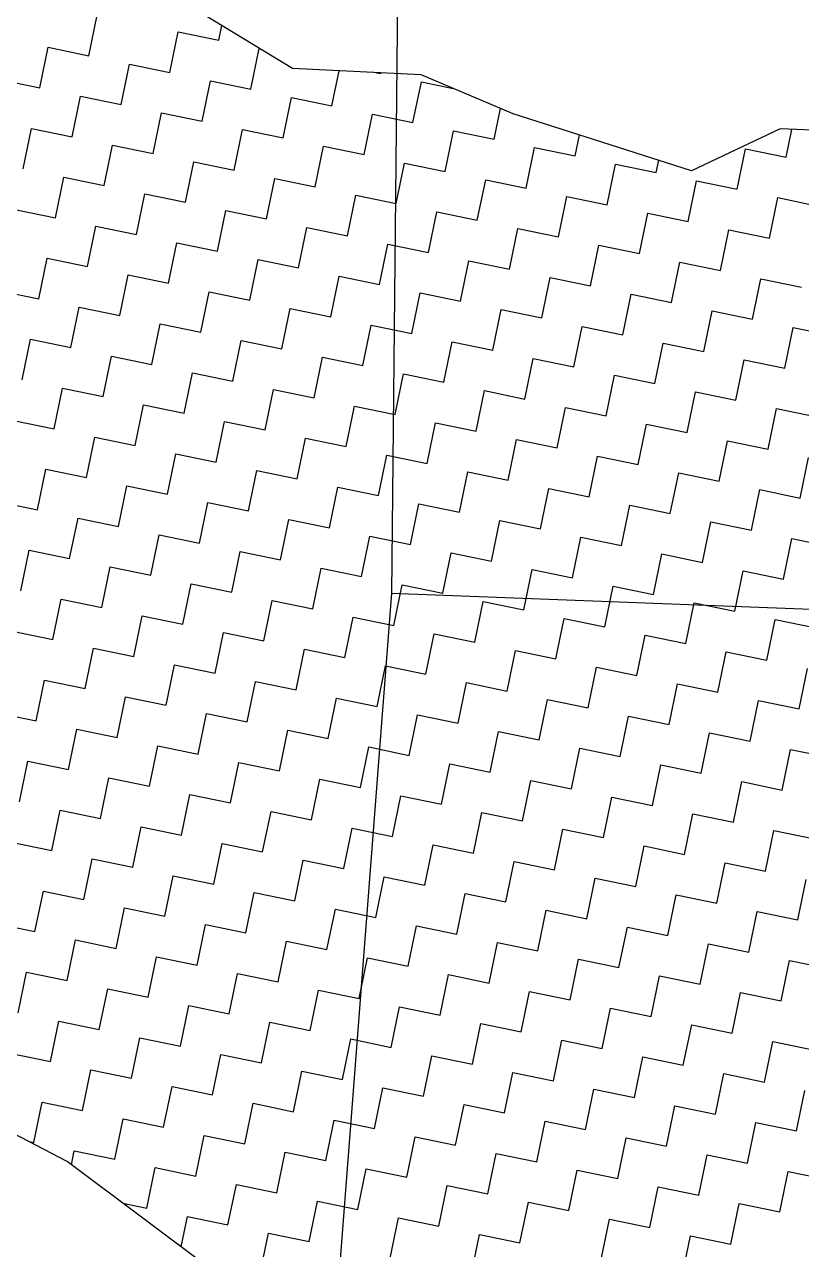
# Model space of a CAD drawing. Header units: metres. Extents: x 280043 to 281054, y 2047152 to 2048652.
# Drawn here: x 280638.7 to 280685.2, y 2048177.3 to 2048250.6 of the extents above; entities that cross this region are included whole.
import ezdxf

# ---------------------------------------------------------------- set-up
doc = ezdxf.new("R2010")
doc.units = ezdxf.units.M
doc.layers.add('POLY_HATCH', color=12, linetype='Continuous')
doc.layers.add('POLY_PARCEL', color=6, linetype='Continuous')

msp = doc.modelspace()

# ---------------------------------------------------------------- linework, layer by layer
at = {"layer": 'POLY_HATCH'}
for p, q in [((280654.706, 2048247.993), (280647.259, 2048252.519)), ((280662.407, 2048247.602), (280654.706, 2048247.993)), ((280667.913, 2048245.27), (280662.407, 2048247.602)), ((280678.586, 2048241.874), (280667.913, 2048245.27)), ((280683.889, 2048244.37), (280678.586, 2048241.874)), ((280691.016, 2048244.097), (280683.889, 2048244.37)), ((280641.22, 2048182.572), (280629.872, 2048188.501)), ((280650.035, 2048175.969), (280641.22, 2048182.572))]:
    msp.add_line(p, q, dxfattribs=at)
at = {"layer": 'POLY_HATCH', "linetype": 'Continuous'}
for p, q in [((280642.52, 2048248.757), (280643.02, 2048251.182)), ((280650.296, 2048249.682), (280650.477, 2048250.563)), ((280647.371, 2048247.757), (280647.87, 2048250.182)), ((280647.87, 2048250.182), (280650.296, 2048249.682)), ((280639.595, 2048246.832), (280640.095, 2048249.257)), ((280640.095, 2048249.257), (280642.52, 2048248.757)), ((280652.221, 2048246.757), (280652.721, 2048249.182)), ((280652.721, 2048249.182), (280652.763, 2048249.174)), ((280644.446, 2048245.832), (280644.946, 2048248.257)), ((280644.946, 2048248.257), (280647.371, 2048247.757)), ((280657.071, 2048245.758), (280657.502, 2048247.851)), ((280659.73, 2048247.738), (280659.996, 2048247.683)), ((280659.996, 2048247.683), (280660.004, 2048247.724)), ((280637.17, 2048247.332), (280639.595, 2048246.832)), ((280649.296, 2048244.832), (280649.796, 2048247.257)), ((280649.796, 2048247.257), (280652.221, 2048246.757)), ((280661.921, 2048244.758), (280662.421, 2048247.183)), ((280662.421, 2048247.183), (280664.321, 2048246.791)), ((280641.521, 2048243.907), (280642.021, 2048246.332)), ((280642.021, 2048246.332), (280644.446, 2048245.832)), ((280654.146, 2048243.832), (280654.646, 2048246.257)), ((280654.646, 2048246.257), (280657.071, 2048245.758)), ((280646.371, 2048242.907), (280646.871, 2048245.332)), ((280646.871, 2048245.332), (280649.296, 2048244.832)), ((280666.771, 2048243.758), (280667.15, 2048245.593)), ((280658.996, 2048242.833), (280659.496, 2048245.258)), ((280659.496, 2048245.258), (280661.921, 2048244.758)), ((280638.596, 2048241.982), (280639.096, 2048244.407)), ((280639.096, 2048244.407), (280641.521, 2048243.907)), ((280651.221, 2048241.907), (280651.721, 2048244.332)), ((280651.721, 2048244.332), (280654.146, 2048243.832)), ((280663.846, 2048241.833), (280664.346, 2048244.258)), ((280664.346, 2048244.258), (280666.771, 2048243.758)), ((280671.621, 2048242.758), (280671.879, 2048244.008)), ((280684.247, 2048242.684), (280684.589, 2048244.343)), ((280643.446, 2048240.982), (280643.946, 2048243.407)), ((280643.946, 2048243.407), (280646.371, 2048242.907)), ((280656.071, 2048240.907), (280656.571, 2048243.332)), ((280656.571, 2048243.332), (280658.996, 2048242.833)), ((280668.696, 2048240.833), (280669.196, 2048243.258)), ((280669.196, 2048243.258), (280671.621, 2048242.758)), ((280681.322, 2048240.759), (280681.822, 2048243.184)), ((280681.822, 2048243.184), (280684.247, 2048242.684)), ((280648.296, 2048239.982), (280648.796, 2048242.407)), ((280648.796, 2048242.407), (280651.221, 2048241.907)), ((280676.472, 2048241.758), (280676.624, 2048242.498)), ((280660.921, 2048239.908), (280661.421, 2048242.333)), ((280661.421, 2048242.333), (280663.846, 2048241.833)), ((280673.547, 2048239.833), (280674.046, 2048242.258)), ((280674.046, 2048242.258), (280676.472, 2048241.758)), ((280640.521, 2048239.057), (280641.021, 2048241.482)), ((280641.021, 2048241.482), (280643.446, 2048240.982)), ((280653.146, 2048238.982), (280653.646, 2048241.407)), ((280653.646, 2048241.407), (280656.071, 2048240.907)), ((280665.771, 2048238.908), (280666.271, 2048241.333)), ((280666.271, 2048241.333), (280668.696, 2048240.833)), ((280678.397, 2048238.833), (280678.897, 2048241.258)), ((280678.897, 2048241.258), (280681.322, 2048240.759)), ((280645.371, 2048238.057), (280645.871, 2048240.482)), ((280645.871, 2048240.482), (280648.296, 2048239.982)), ((280657.996, 2048237.982), (280658.496, 2048240.407)), ((280658.496, 2048240.407), (280660.921, 2048239.908)), ((280670.622, 2048237.908), (280671.122, 2048240.333)), ((280671.122, 2048240.333), (280673.547, 2048239.833)), ((280683.247, 2048237.834), (280683.747, 2048240.259)), ((280683.747, 2048240.259), (280686.172, 2048239.759)), ((280638.096, 2048239.557), (280640.521, 2048239.057)), ((280650.221, 2048237.057), (280650.721, 2048239.482)), ((280650.721, 2048239.482), (280653.146, 2048238.982)), ((280662.846, 2048236.983), (280663.346, 2048239.408)), ((280663.346, 2048239.408), (280665.771, 2048238.908)), ((280675.472, 2048236.908), (280675.972, 2048239.333)), ((280675.972, 2048239.333), (280678.397, 2048238.833)), ((280642.446, 2048236.132), (280642.946, 2048238.557)), ((280642.946, 2048238.557), (280645.371, 2048238.057)), ((280655.071, 2048236.057), (280655.571, 2048238.482)), ((280655.571, 2048238.482), (280657.996, 2048237.982)), ((280667.697, 2048235.983), (280668.197, 2048238.408)), ((280668.197, 2048238.408), (280670.622, 2048237.908)), ((280680.322, 2048235.908), (280680.822, 2048238.333)), ((280680.822, 2048238.333), (280683.247, 2048237.834)), ((280647.296, 2048235.132), (280647.796, 2048237.557)), ((280647.796, 2048237.557), (280650.221, 2048237.057)), ((280659.921, 2048235.057), (280660.421, 2048237.483)), ((280660.421, 2048237.483), (280662.846, 2048236.983)), ((280672.547, 2048234.983), (280673.047, 2048237.408)), ((280673.047, 2048237.408), (280675.472, 2048236.908)), ((280639.521, 2048234.206), (280640.021, 2048236.632)), ((280640.021, 2048236.632), (280642.446, 2048236.132)), ((280652.146, 2048234.132), (280652.646, 2048236.557)), ((280652.646, 2048236.557), (280655.071, 2048236.057)), ((280664.772, 2048234.058), (280665.272, 2048236.483)), ((280665.272, 2048236.483), (280667.697, 2048235.983)), ((280677.397, 2048233.983), (280677.897, 2048236.408)), ((280677.897, 2048236.408), (280680.322, 2048235.908)), ((280644.371, 2048233.207), (280644.871, 2048235.632)), ((280644.871, 2048235.632), (280647.296, 2048235.132)), ((280656.996, 2048233.132), (280657.496, 2048235.557)), ((280657.496, 2048235.557), (280659.921, 2048235.057)), ((280669.622, 2048233.058), (280670.122, 2048235.483)), ((280670.122, 2048235.483), (280672.547, 2048234.983)), ((280682.247, 2048232.983), (280682.747, 2048235.408)), ((280682.747, 2048235.408), (280685.172, 2048234.909)), ((280637.096, 2048234.706), (280639.521, 2048234.206)), ((280649.221, 2048232.207), (280649.721, 2048234.632)), ((280649.721, 2048234.632), (280652.146, 2048234.132)), ((280661.847, 2048232.132), (280662.347, 2048234.558)), ((280662.347, 2048234.558), (280664.772, 2048234.058)), ((280674.472, 2048232.058), (280674.972, 2048234.483)), ((280674.972, 2048234.483), (280677.397, 2048233.983)), ((280641.446, 2048231.282), (280641.946, 2048233.707)), ((280641.946, 2048233.707), (280644.371, 2048233.207)), ((280654.071, 2048231.207), (280654.571, 2048233.632)), ((280654.571, 2048233.632), (280656.996, 2048233.132)), ((280666.697, 2048231.133), (280667.197, 2048233.558)), ((280667.197, 2048233.558), (280669.622, 2048233.058)), ((280679.322, 2048231.058), (280679.822, 2048233.483)), ((280679.822, 2048233.483), (280682.247, 2048232.983)), ((280646.296, 2048230.282), (280646.796, 2048232.707)), ((280646.796, 2048232.707), (280649.221, 2048232.207)), ((280658.922, 2048230.207), (280659.422, 2048232.632)), ((280659.422, 2048232.632), (280661.847, 2048232.132)), ((280671.547, 2048230.133), (280672.047, 2048232.558)), ((280672.047, 2048232.558), (280674.472, 2048232.058)), ((280684.172, 2048230.058), (280684.672, 2048232.483)), ((280684.672, 2048232.483), (280687.097, 2048231.984)), ((280638.521, 2048229.356), (280639.021, 2048231.781)), ((280639.021, 2048231.781), (280641.446, 2048231.282)), ((280651.147, 2048229.282), (280651.646, 2048231.707)), ((280651.646, 2048231.707), (280654.071, 2048231.207)), ((280663.772, 2048229.207), (280664.272, 2048231.633)), ((280664.272, 2048231.633), (280666.697, 2048231.133)), ((280676.397, 2048229.133), (280676.897, 2048231.558)), ((280676.897, 2048231.558), (280679.322, 2048231.058)), ((280643.371, 2048228.357), (280643.871, 2048230.782)), ((280643.871, 2048230.782), (280646.296, 2048230.282)), ((280655.997, 2048228.282), (280656.497, 2048230.707)), ((280656.497, 2048230.707), (280658.922, 2048230.207)), ((280668.622, 2048228.208), (280669.122, 2048230.633)), ((280669.122, 2048230.633), (280671.547, 2048230.133)), ((280681.247, 2048228.133), (280681.747, 2048230.558)), ((280681.747, 2048230.558), (280684.172, 2048230.058)), ((280648.222, 2048227.357), (280648.721, 2048229.782)), ((280648.721, 2048229.782), (280651.147, 2048229.282)), ((280660.847, 2048227.282), (280661.347, 2048229.707)), ((280661.347, 2048229.707), (280663.772, 2048229.207)), ((280673.472, 2048227.208), (280673.972, 2048229.633)), ((280673.972, 2048229.633), (280676.397, 2048229.133)), ((280640.446, 2048226.431), (280640.946, 2048228.856)), ((280640.946, 2048228.856), (280643.371, 2048228.357)), ((280653.072, 2048226.357), (280653.572, 2048228.782)), ((280653.572, 2048228.782), (280655.997, 2048228.282)), ((280665.697, 2048226.282), (280666.197, 2048228.708)), ((280666.197, 2048228.708), (280668.622, 2048228.208)), ((280678.322, 2048226.208), (280678.822, 2048228.633)), ((280678.822, 2048228.633), (280681.247, 2048228.133)), ((280645.297, 2048225.432), (280645.796, 2048227.857)), ((280645.796, 2048227.857), (280648.222, 2048227.357)), ((280657.922, 2048225.357), (280658.422, 2048227.782)), ((280658.422, 2048227.782), (280660.847, 2048227.282)), ((280670.547, 2048225.283), (280671.047, 2048227.708)), ((280671.047, 2048227.708), (280673.472, 2048227.208)), ((280683.172, 2048225.208), (280683.672, 2048227.633)), ((280683.672, 2048227.633), (280686.097, 2048227.133)), ((280638.021, 2048226.931), (280640.446, 2048226.431)), ((280650.147, 2048224.432), (280650.647, 2048226.857)), ((280650.647, 2048226.857), (280653.072, 2048226.357)), ((280662.772, 2048224.357), (280663.272, 2048226.782)), ((280663.272, 2048226.782), (280665.697, 2048226.282)), ((280675.397, 2048224.283), (280675.897, 2048226.708)), ((280675.897, 2048226.708), (280678.322, 2048226.208)), ((280642.372, 2048223.506), (280642.871, 2048225.931)), ((280642.871, 2048225.931), (280645.297, 2048225.432)), ((280654.997, 2048223.432), (280655.497, 2048225.857)), ((280655.497, 2048225.857), (280657.922, 2048225.357)), ((280667.622, 2048223.357), (280668.122, 2048225.783)), ((280668.122, 2048225.783), (280670.547, 2048225.283)), ((280680.247, 2048223.283), (280680.747, 2048225.708)), ((280680.747, 2048225.708), (280683.172, 2048225.208)), ((280647.222, 2048222.507), (280647.722, 2048224.932)), ((280647.722, 2048224.932), (280650.147, 2048224.432)), ((280659.847, 2048222.432), (280660.347, 2048224.857)), ((280660.347, 2048224.857), (280662.772, 2048224.357)), ((280672.472, 2048222.358), (280672.972, 2048224.783)), ((280672.972, 2048224.783), (280675.397, 2048224.283)), ((280685.098, 2048222.283), (280685.598, 2048224.708)), ((280639.447, 2048221.581), (280639.946, 2048224.006)), ((280639.946, 2048224.006), (280642.372, 2048223.506)), ((280652.072, 2048221.507), (280652.572, 2048223.932)), ((280652.572, 2048223.932), (280654.997, 2048223.432)), ((280664.697, 2048221.432), (280665.197, 2048223.857)), ((280665.197, 2048223.857), (280667.622, 2048223.357)), ((280677.322, 2048221.358), (280677.822, 2048223.783)), ((280677.822, 2048223.783), (280680.247, 2048223.283)), ((280644.297, 2048220.581), (280644.797, 2048223.006)), ((280644.797, 2048223.006), (280647.222, 2048222.507)), ((280656.922, 2048220.507), (280657.422, 2048222.932)), ((280657.422, 2048222.932), (280659.847, 2048222.432)), ((280669.547, 2048220.432), (280670.047, 2048222.858)), ((280670.047, 2048222.858), (280672.472, 2048222.358)), ((280682.173, 2048220.358), (280682.673, 2048222.783)), ((280682.673, 2048222.783), (280685.098, 2048222.283)), ((280637.021, 2048222.081), (280639.447, 2048221.581)), ((280649.147, 2048219.582), (280649.647, 2048222.007)), ((280649.647, 2048222.007), (280652.072, 2048221.507)), ((280661.772, 2048219.507), (280662.272, 2048221.932)), ((280662.272, 2048221.932), (280664.697, 2048221.432)), ((280674.398, 2048219.433), (280674.897, 2048221.858)), ((280674.897, 2048221.858), (280677.322, 2048221.358)), ((280641.372, 2048218.656), (280641.872, 2048221.081)), ((280641.872, 2048221.081), (280644.297, 2048220.581)), ((280653.997, 2048218.582), (280654.497, 2048221.007)), ((280654.497, 2048221.007), (280656.922, 2048220.507)), ((280666.622, 2048218.507), (280667.122, 2048220.932)), ((280667.122, 2048220.932), (280669.547, 2048220.432)), ((280679.248, 2048218.433), (280679.748, 2048220.858)), ((280679.748, 2048220.858), (280682.173, 2048220.358)), ((280646.222, 2048217.656), (280646.722, 2048220.081)), ((280646.722, 2048220.081), (280649.147, 2048219.582)), ((280658.847, 2048217.582), (280659.347, 2048220.007)), ((280659.347, 2048220.007), (280661.772, 2048219.507)), ((280671.473, 2048217.508), (280671.972, 2048219.933)), ((280671.972, 2048219.933), (280674.398, 2048219.433)), ((280684.098, 2048217.433), (280684.598, 2048219.858)), ((280684.598, 2048219.858), (280687.023, 2048219.358)), ((280638.447, 2048216.731), (280638.947, 2048219.156)), ((280638.947, 2048219.156), (280641.372, 2048218.656)), ((280651.072, 2048216.657), (280651.572, 2048219.082)), ((280651.572, 2048219.082), (280653.997, 2048218.582)), ((280663.697, 2048216.582), (280664.197, 2048219.007)), ((280664.197, 2048219.007), (280666.622, 2048218.507)), ((280676.323, 2048216.508), (280676.823, 2048218.933)), ((280676.823, 2048218.933), (280679.248, 2048218.433)), ((280643.297, 2048215.731), (280643.797, 2048218.156)), ((280643.797, 2048218.156), (280646.222, 2048217.656)), ((280655.922, 2048215.657), (280656.422, 2048218.082)), ((280656.422, 2048218.082), (280658.847, 2048217.582)), ((280668.548, 2048215.582), (280669.047, 2048218.007)), ((280669.047, 2048218.007), (280671.473, 2048217.508)), ((280681.173, 2048215.508), (280681.673, 2048217.933)), ((280681.673, 2048217.933), (280684.098, 2048217.433)), ((280648.147, 2048214.731), (280648.647, 2048217.156)), ((280648.647, 2048217.156), (280651.072, 2048216.657)), ((280660.772, 2048214.657), (280661.272, 2048217.082)), ((280661.272, 2048217.082), (280663.697, 2048216.582)), ((280673.398, 2048214.583), (280673.898, 2048217.008)), ((280673.898, 2048217.008), (280676.323, 2048216.508)), ((280640.372, 2048213.806), (280640.872, 2048216.231)), ((280640.872, 2048216.231), (280643.297, 2048215.731)), ((280652.997, 2048213.732), (280653.497, 2048216.157)), ((280653.497, 2048216.157), (280655.922, 2048215.657)), ((280665.623, 2048213.657), (280666.122, 2048216.082)), ((280666.122, 2048216.082), (280668.548, 2048215.582)), ((280678.248, 2048213.583), (280678.748, 2048216.008)), ((280678.748, 2048216.008), (280681.173, 2048215.508)), ((280645.222, 2048212.806), (280645.722, 2048215.231)), ((280645.722, 2048215.231), (280648.147, 2048214.731)), ((280657.847, 2048212.732), (280658.347, 2048215.157)), ((280658.347, 2048215.157), (280660.772, 2048214.657)), ((280670.473, 2048212.657), (280670.973, 2048215.082)), ((280670.973, 2048215.082), (280673.398, 2048214.583)), ((280683.098, 2048212.583), (280683.598, 2048215.008)), ((280683.598, 2048215.008), (280686.023, 2048214.508)), ((280637.947, 2048214.306), (280640.372, 2048213.806)), ((280650.072, 2048211.806), (280650.572, 2048214.232)), ((280650.572, 2048214.232), (280652.997, 2048213.732)), ((280662.698, 2048211.732), (280663.197, 2048214.157)), ((280663.197, 2048214.157), (280665.623, 2048213.657)), ((280675.323, 2048211.658), (280675.823, 2048214.083)), ((280675.823, 2048214.083), (280678.248, 2048213.583)), ((280642.297, 2048210.881), (280642.797, 2048213.306)), ((280642.797, 2048213.306), (280645.222, 2048212.806)), ((280654.922, 2048210.807), (280655.422, 2048213.232)), ((280655.422, 2048213.232), (280657.847, 2048212.732)), ((280667.548, 2048210.732), (280668.048, 2048213.157)), ((280668.048, 2048213.157), (280670.473, 2048212.657)), ((280680.173, 2048210.658), (280680.673, 2048213.083)), ((280680.673, 2048213.083), (280683.098, 2048212.583)), ((280647.147, 2048209.881), (280647.647, 2048212.306)), ((280647.647, 2048212.306), (280650.072, 2048211.806)), ((280659.773, 2048209.807), (280660.272, 2048212.232)), ((280660.272, 2048212.232), (280662.698, 2048211.732)), ((280672.398, 2048209.732), (280672.898, 2048212.157)), ((280672.898, 2048212.157), (280675.323, 2048211.658)), ((280685.023, 2048209.658), (280685.523, 2048212.083)), ((280639.372, 2048208.956), (280639.872, 2048211.381)), ((280639.872, 2048211.381), (280642.297, 2048210.881)), ((280651.997, 2048208.881), (280652.497, 2048211.307)), ((280652.497, 2048211.307), (280654.922, 2048210.807)), ((280664.623, 2048208.807), (280665.123, 2048211.232)), ((280665.123, 2048211.232), (280667.548, 2048210.732)), ((280677.248, 2048208.733), (280677.748, 2048211.158)), ((280677.748, 2048211.158), (280680.173, 2048210.658)), ((280644.222, 2048207.956), (280644.722, 2048210.381)), ((280644.722, 2048210.381), (280647.147, 2048209.881)), ((280656.848, 2048207.882), (280657.348, 2048210.307)), ((280657.348, 2048210.307), (280659.773, 2048209.807)), ((280669.473, 2048207.807), (280669.973, 2048210.232)), ((280669.973, 2048210.232), (280672.398, 2048209.732)), ((280682.098, 2048207.733), (280682.598, 2048210.158)), ((280682.598, 2048210.158), (280685.023, 2048209.658)), ((280636.947, 2048209.456), (280639.372, 2048208.956)), ((280649.072, 2048206.956), (280649.572, 2048209.381)), ((280649.572, 2048209.381), (280651.997, 2048208.881)), ((280661.698, 2048206.882), (280662.198, 2048209.307)), ((280662.198, 2048209.307), (280664.623, 2048208.807)), ((280674.323, 2048206.807), (280674.823, 2048209.232)), ((280674.823, 2048209.232), (280677.248, 2048208.733)), ((280641.297, 2048206.031), (280641.797, 2048208.456)), ((280641.797, 2048208.456), (280644.222, 2048207.956)), ((280653.923, 2048205.956), (280654.423, 2048208.382)), ((280654.423, 2048208.382), (280656.848, 2048207.882)), ((280666.548, 2048205.882), (280667.048, 2048208.307)), ((280667.048, 2048208.307), (280669.473, 2048207.807)), ((280679.173, 2048205.808), (280679.673, 2048208.233)), ((280679.673, 2048208.233), (280682.098, 2048207.733)), ((280646.147, 2048205.031), (280646.647, 2048207.456)), ((280646.647, 2048207.456), (280649.072, 2048206.956)), ((280658.773, 2048204.957), (280659.273, 2048207.382)), ((280659.273, 2048207.382), (280661.698, 2048206.882)), ((280671.398, 2048204.882), (280671.898, 2048207.307)), ((280671.898, 2048207.307), (280674.323, 2048206.807)), ((280684.023, 2048204.808), (280684.523, 2048207.233)), ((280684.523, 2048207.233), (280686.948, 2048206.733)), ((280638.372, 2048204.106), (280638.872, 2048206.531)), ((280638.872, 2048206.531), (280641.297, 2048206.031)), ((280650.998, 2048204.031), (280651.498, 2048206.456)), ((280651.498, 2048206.456), (280653.923, 2048205.956)), ((280663.623, 2048203.957), (280664.123, 2048206.382)), ((280664.123, 2048206.382), (280666.548, 2048205.882)), ((280676.248, 2048203.882), (280676.748, 2048206.307)), ((280676.748, 2048206.307), (280679.173, 2048205.808)), ((280643.222, 2048203.106), (280643.722, 2048205.531)), ((280643.722, 2048205.531), (280646.147, 2048205.031)), ((280655.848, 2048203.031), (280656.348, 2048205.457)), ((280656.348, 2048205.457), (280658.773, 2048204.957)), ((280668.473, 2048202.957), (280668.973, 2048205.382)), ((280668.973, 2048205.382), (280671.398, 2048204.882)), ((280681.098, 2048202.883), (280681.598, 2048205.308)), ((280681.598, 2048205.308), (280684.023, 2048204.808)), ((280648.073, 2048202.106), (280648.573, 2048204.531)), ((280648.573, 2048204.531), (280650.998, 2048204.031)), ((280660.698, 2048202.032), (280661.198, 2048204.457)), ((280661.198, 2048204.457), (280663.623, 2048203.957)), ((280673.323, 2048201.957), (280673.823, 2048204.382)), ((280673.823, 2048204.382), (280676.248, 2048203.882)), ((280640.297, 2048201.181), (280640.797, 2048203.606)), ((280640.797, 2048203.606), (280643.222, 2048203.106)), ((280652.923, 2048201.106), (280653.423, 2048203.531)), ((280653.423, 2048203.531), (280655.848, 2048203.031)), ((280665.548, 2048201.032), (280666.048, 2048203.457)), ((280666.048, 2048203.457), (280668.473, 2048202.957)), ((280678.173, 2048200.957), (280678.673, 2048203.382)), ((280678.673, 2048203.382), (280681.098, 2048202.883)), ((280645.148, 2048200.181), (280645.648, 2048202.606)), ((280645.648, 2048202.606), (280648.073, 2048202.106)), ((280657.773, 2048200.106), (280658.273, 2048202.532)), ((280658.273, 2048202.532), (280660.698, 2048202.032)), ((280670.398, 2048200.032), (280670.898, 2048202.457)), ((280670.898, 2048202.457), (280673.323, 2048201.957)), ((280683.024, 2048199.958), (280683.523, 2048202.383)), ((280683.523, 2048202.383), (280685.949, 2048201.883)), ((280637.872, 2048201.681), (280640.297, 2048201.181)), ((280649.998, 2048199.181), (280650.498, 2048201.606)), ((280650.498, 2048201.606), (280652.923, 2048201.106)), ((280662.623, 2048199.107), (280663.123, 2048201.532)), ((280663.123, 2048201.532), (280665.548, 2048201.032)), ((280675.248, 2048199.032), (280675.748, 2048201.457)), ((280675.748, 2048201.457), (280678.173, 2048200.957)), ((280642.223, 2048198.256), (280642.723, 2048200.681)), ((280642.723, 2048200.681), (280645.148, 2048200.181)), ((280654.848, 2048198.181), (280655.348, 2048200.606)), ((280655.348, 2048200.606), (280657.773, 2048200.106)), ((280667.473, 2048198.107), (280667.973, 2048200.532)), ((280667.973, 2048200.532), (280670.398, 2048200.032)), ((280680.099, 2048198.032), (280680.599, 2048200.458)), ((280680.599, 2048200.458), (280683.024, 2048199.958)), ((280647.073, 2048197.256), (280647.573, 2048199.681)), ((280647.573, 2048199.681), (280649.998, 2048199.181)), ((280659.698, 2048197.181), (280660.198, 2048199.607)), ((280660.198, 2048199.607), (280662.623, 2048199.107)), ((280672.323, 2048197.107), (280672.823, 2048199.532)), ((280672.823, 2048199.532), (280675.248, 2048199.032)), ((280684.949, 2048197.033), (280685.449, 2048199.458)), ((280639.298, 2048196.331), (280639.798, 2048198.756)), ((280639.798, 2048198.756), (280642.223, 2048198.256)), ((280651.923, 2048196.256), (280652.423, 2048198.681)), ((280652.423, 2048198.681), (280654.848, 2048198.181)), ((280664.548, 2048196.182), (280665.048, 2048198.607)), ((280665.048, 2048198.607), (280667.473, 2048198.107)), ((280677.174, 2048196.107), (280677.674, 2048198.532)), ((280677.674, 2048198.532), (280680.099, 2048198.032)), ((280644.148, 2048195.331), (280644.648, 2048197.756)), ((280644.648, 2048197.756), (280647.073, 2048197.256)), ((280656.773, 2048195.256), (280657.273, 2048197.681)), ((280657.273, 2048197.681), (280659.698, 2048197.181)), ((280669.398, 2048195.182), (280669.898, 2048197.607)), ((280669.898, 2048197.607), (280672.323, 2048197.107)), ((280682.024, 2048195.107), (280682.524, 2048197.533)), ((280682.524, 2048197.533), (280684.949, 2048197.033)), ((280636.873, 2048196.83), (280639.298, 2048196.331)), ((280648.998, 2048194.331), (280649.498, 2048196.756)), ((280649.498, 2048196.756), (280651.923, 2048196.256)), ((280661.623, 2048194.257), (280662.123, 2048196.682)), ((280662.123, 2048196.682), (280664.548, 2048196.182)), ((280674.249, 2048194.182), (280674.749, 2048196.607)), ((280674.749, 2048196.607), (280677.174, 2048196.107)), ((280641.223, 2048193.406), (280641.723, 2048195.831)), ((280641.723, 2048195.831), (280644.148, 2048195.331)), ((280653.848, 2048193.331), (280654.348, 2048195.756)), ((280654.348, 2048195.756), (280656.773, 2048195.256)), ((280666.473, 2048193.257), (280666.973, 2048195.682)), ((280666.973, 2048195.682), (280669.398, 2048195.182)), ((280679.099, 2048193.182), (280679.599, 2048195.607)), ((280679.599, 2048195.607), (280682.024, 2048195.107)), ((280646.073, 2048192.406), (280646.573, 2048194.831)), ((280646.573, 2048194.831), (280648.998, 2048194.331)), ((280658.698, 2048192.331), (280659.198, 2048194.756)), ((280659.198, 2048194.756), (280661.623, 2048194.257)), ((280671.324, 2048192.257), (280671.824, 2048194.682)), ((280671.824, 2048194.682), (280674.249, 2048194.182)), ((280683.949, 2048192.182), (280684.449, 2048194.608)), ((280684.449, 2048194.608), (280686.874, 2048194.108)), ((280638.298, 2048191.48), (280638.798, 2048193.905)), ((280638.798, 2048193.905), (280641.223, 2048193.406)), ((280650.923, 2048191.406), (280651.423, 2048193.831)), ((280651.423, 2048193.831), (280653.848, 2048193.331)), ((280663.549, 2048191.332), (280664.048, 2048193.757)), ((280664.048, 2048193.757), (280666.473, 2048193.257)), ((280676.174, 2048191.257), (280676.674, 2048193.682)), ((280676.674, 2048193.682), (280679.099, 2048193.182)), ((280643.148, 2048190.481), (280643.648, 2048192.906)), ((280643.648, 2048192.906), (280646.073, 2048192.406)), ((280655.773, 2048190.406), (280656.273, 2048192.831)), ((280656.273, 2048192.831), (280658.698, 2048192.331)), ((280668.399, 2048190.332), (280668.899, 2048192.757)), ((280668.899, 2048192.757), (280671.324, 2048192.257)), ((280681.024, 2048190.257), (280681.524, 2048192.682)), ((280681.524, 2048192.682), (280683.949, 2048192.182)), ((280647.998, 2048189.481), (280648.498, 2048191.906)), ((280648.498, 2048191.906), (280650.923, 2048191.406)), ((280660.624, 2048189.406), (280661.123, 2048191.831)), ((280661.123, 2048191.831), (280663.549, 2048191.332)), ((280673.249, 2048189.332), (280673.749, 2048191.757)), ((280673.749, 2048191.757), (280676.174, 2048191.257)), ((280640.223, 2048188.555), (280640.723, 2048190.98)), ((280640.723, 2048190.98), (280643.148, 2048190.481)), ((280652.848, 2048188.481), (280653.348, 2048190.906)), ((280653.348, 2048190.906), (280655.773, 2048190.406)), ((280665.474, 2048188.407), (280665.974, 2048190.832)), ((280665.974, 2048190.832), (280668.399, 2048190.332)), ((280678.099, 2048188.332), (280678.599, 2048190.757)), ((280678.599, 2048190.757), (280681.024, 2048190.257)), ((280645.073, 2048187.556), (280645.573, 2048189.981)), ((280645.573, 2048189.981), (280647.998, 2048189.481)), ((280657.699, 2048187.481), (280658.198, 2048189.906)), ((280658.198, 2048189.906), (280660.624, 2048189.406)), ((280670.324, 2048187.407), (280670.824, 2048189.832)), ((280670.824, 2048189.832), (280673.249, 2048189.332)), ((280682.949, 2048187.332), (280683.449, 2048189.757)), ((280683.449, 2048189.757), (280685.874, 2048189.257)), ((280637.798, 2048189.055), (280640.223, 2048188.555)), ((280649.923, 2048186.556), (280650.423, 2048188.981)), ((280650.423, 2048188.981), (280652.848, 2048188.481)), ((280662.549, 2048186.481), (280663.049, 2048188.906)), ((280663.049, 2048188.906), (280665.474, 2048188.407)), ((280675.174, 2048186.407), (280675.674, 2048188.832)), ((280675.674, 2048188.832), (280678.099, 2048188.332)), ((280642.148, 2048185.63), (280642.648, 2048188.056)), ((280642.648, 2048188.056), (280645.073, 2048187.556)), ((280654.774, 2048185.556), (280655.273, 2048187.981)), ((280655.273, 2048187.981), (280657.699, 2048187.481)), ((280667.399, 2048185.482), (280667.899, 2048187.907)), ((280667.899, 2048187.907), (280670.324, 2048187.407)), ((280680.024, 2048185.407), (280680.524, 2048187.832)), ((280680.524, 2048187.832), (280682.949, 2048187.332)), ((280646.998, 2048184.631), (280647.498, 2048187.056)), ((280647.498, 2048187.056), (280649.923, 2048186.556)), ((280659.624, 2048184.556), (280660.124, 2048186.981)), ((280660.124, 2048186.981), (280662.549, 2048186.481)), ((280672.249, 2048184.482), (280672.749, 2048186.907)), ((280672.749, 2048186.907), (280675.174, 2048186.407)), ((280684.874, 2048184.407), (280685.374, 2048186.832)), ((280639.223, 2048183.705), (280639.723, 2048186.13)), ((280639.723, 2048186.13), (280642.148, 2048185.63)), ((280651.849, 2048183.631), (280652.348, 2048186.056)), ((280652.348, 2048186.056), (280654.774, 2048185.556)), ((280664.474, 2048183.556), (280664.974, 2048185.981)), ((280664.974, 2048185.981), (280667.399, 2048185.482)), ((280677.099, 2048183.482), (280677.599, 2048185.907)), ((280677.599, 2048185.907), (280680.024, 2048185.407)), ((280644.073, 2048182.705), (280644.573, 2048185.131)), ((280644.573, 2048185.131), (280646.998, 2048184.631)), ((280656.699, 2048182.631), (280657.199, 2048185.056)), ((280657.199, 2048185.056), (280659.624, 2048184.556)), ((280669.324, 2048182.557), (280669.824, 2048184.982)), ((280669.824, 2048184.982), (280672.249, 2048184.482)), ((280681.949, 2048182.482), (280682.449, 2048184.907)), ((280682.449, 2048184.907), (280684.874, 2048184.407)), ((280638.939, 2048183.764), (280639.223, 2048183.705)), ((280648.924, 2048181.706), (280649.423, 2048184.131)), ((280649.423, 2048184.131), (280651.849, 2048183.631)), ((280661.549, 2048181.631), (280662.049, 2048184.056)), ((280662.049, 2048184.056), (280664.474, 2048183.556)), ((280674.174, 2048181.557), (280674.674, 2048183.982)), ((280674.674, 2048183.982), (280677.099, 2048183.482)), ((280641.478, 2048182.379), (280641.648, 2048183.205)), ((280641.648, 2048183.205), (280644.073, 2048182.705)), ((280653.774, 2048180.706), (280654.274, 2048183.131)), ((280654.274, 2048183.131), (280656.699, 2048182.631)), ((280666.399, 2048180.631), (280666.899, 2048183.056)), ((280666.899, 2048183.056), (280669.324, 2048182.557)), ((280679.024, 2048180.557), (280679.524, 2048182.982)), ((280679.524, 2048182.982), (280681.949, 2048182.482)), ((280645.999, 2048179.78), (280646.498, 2048182.206)), ((280646.498, 2048182.206), (280648.924, 2048181.706)), ((280658.624, 2048179.706), (280659.124, 2048182.131)), ((280659.124, 2048182.131), (280661.549, 2048181.631)), ((280671.249, 2048179.632), (280671.749, 2048182.057)), ((280671.749, 2048182.057), (280674.174, 2048181.557)), ((280683.875, 2048179.557), (280684.374, 2048181.982)), ((280684.374, 2048181.982), (280686.8, 2048181.482)), ((280650.849, 2048178.781), (280651.349, 2048181.206)), ((280651.349, 2048181.206), (280653.774, 2048180.706)), ((280663.474, 2048178.706), (280663.974, 2048181.131)), ((280663.974, 2048181.131), (280666.399, 2048180.631)), ((280676.099, 2048178.632), (280676.599, 2048181.057)), ((280676.599, 2048181.057), (280679.024, 2048180.557)), ((280644.548, 2048180.08), (280645.999, 2048179.78)), ((280655.699, 2048177.781), (280656.199, 2048180.206)), ((280656.199, 2048180.206), (280658.624, 2048179.706)), ((280668.324, 2048177.706), (280668.824, 2048180.131)), ((280668.824, 2048180.131), (280671.249, 2048179.632)), ((280680.95, 2048177.632), (280681.449, 2048180.057)), ((280681.449, 2048180.057), (280683.875, 2048179.557)), ((280648.048, 2048177.458), (280648.424, 2048179.281)), ((280648.424, 2048179.281), (280650.849, 2048178.781)), ((280660.549, 2048176.781), (280661.049, 2048179.206)), ((280661.049, 2048179.206), (280663.474, 2048178.706)), ((280673.174, 2048176.707), (280673.674, 2048179.132)), ((280673.674, 2048179.132), (280676.099, 2048178.632)), ((280652.958, 2048176.747), (280653.274, 2048178.281)), ((280653.274, 2048178.281), (280655.699, 2048177.781)), ((280665.399, 2048175.781), (280665.899, 2048178.206)), ((280665.899, 2048178.206), (280668.324, 2048177.706)), ((280678.025, 2048175.707), (280678.524, 2048178.132)), ((280678.524, 2048178.132), (280680.95, 2048177.632))]:
    msp.add_line(p, q, dxfattribs=at)
at = {"layer": 'POLY_PARCEL'}
for p, q in [((280661.015, 2048253.49), (280660.633, 2048216.585)), ((280660.633, 2048216.585), (280656.442, 2048162.347)), ((280660.633, 2048216.585), (280728.604, 2048213.983))]:
    msp.add_line(p, q, dxfattribs=at)

doc.saveas('drawing.dxf')
